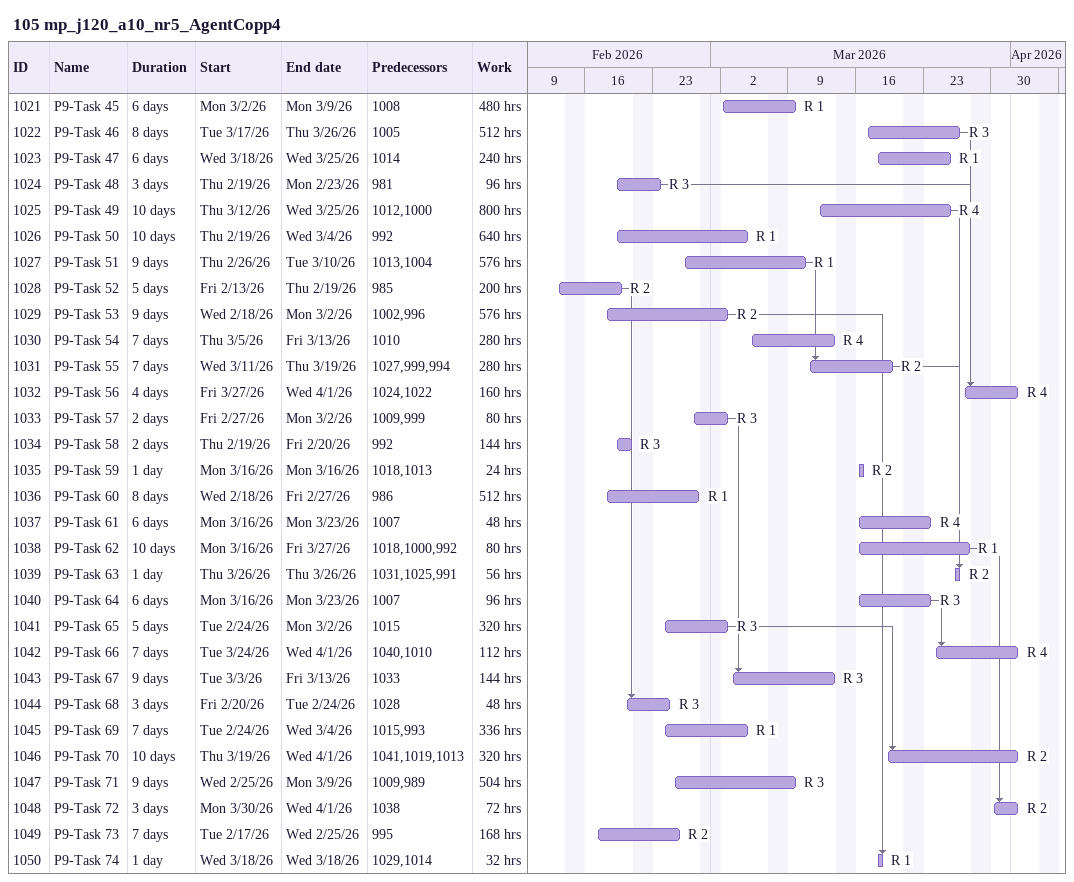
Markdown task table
105 mp_j120_a10_nr5_AgentCopp4

| ID | Task | Duration | Start | Finish | Predecessors | Resources | Work (h) |
|---|---|---|---|---|---|---|---|
| 1021 | P9-Task 45 | 6d | 2026-03-02 | 2026-03-09 | 1008 | R 1 | 480 |
| 1022 | P9-Task 46 | 8d | 2026-03-17 | 2026-03-26 | 1005 | R 3 | 512 |
| 1023 | P9-Task 47 | 6d | 2026-03-18 | 2026-03-25 | 1014 | R 1 | 240 |
| 1024 | P9-Task 48 | 3d | 2026-02-19 | 2026-02-23 | 981 | R 3 | 96 |
| 1025 | P9-Task 49 | 10d | 2026-03-12 | 2026-03-25 | 1012, 1000 | R 4 | 800 |
| 1026 | P9-Task 50 | 10d | 2026-02-19 | 2026-03-04 | 992 | R 1 | 640 |
| 1027 | P9-Task 51 | 9d | 2026-02-26 | 2026-03-10 | 1013, 1004 | R 1 | 576 |
| 1028 | P9-Task 52 | 5d | 2026-02-13 | 2026-02-19 | 985 | R 2 | 200 |
| 1029 | P9-Task 53 | 9d | 2026-02-18 | 2026-03-02 | 1002, 996 | R 2 | 576 |
| 1030 | P9-Task 54 | 7d | 2026-03-05 | 2026-03-13 | 1010 | R 4 | 280 |
| 1031 | P9-Task 55 | 7d | 2026-03-11 | 2026-03-19 | 1027, 999, 994 | R 2 | 280 |
| 1032 | P9-Task 56 | 4d | 2026-03-27 | 2026-04-01 | 1024, 1022 | R 4 | 160 |
| 1033 | P9-Task 57 | 2d | 2026-02-27 | 2026-03-02 | 1009, 999 | R 3 | 80 |
| 1034 | P9-Task 58 | 2d | 2026-02-19 | 2026-02-20 | 992 | R 3 | 144 |
| 1035 | P9-Task 59 | 1d | 2026-03-16 | 2026-03-16 | 1018, 1013 | R 2 | 24 |
| 1036 | P9-Task 60 | 8d | 2026-02-18 | 2026-02-27 | 986 | R 1 | 512 |
| 1037 | P9-Task 61 | 6d | 2026-03-16 | 2026-03-23 | 1007 | R 4 | 48 |
| 1038 | P9-Task 62 | 10d | 2026-03-16 | 2026-03-27 | 1018, 1000, 992 | R 1 | 80 |
| 1039 | P9-Task 63 | 1d | 2026-03-26 | 2026-03-26 | 1031, 1025, 991 | R 2 | 56 |
| 1040 | P9-Task 64 | 6d | 2026-03-16 | 2026-03-23 | 1007 | R 3 | 96 |
| 1041 | P9-Task 65 | 5d | 2026-02-24 | 2026-03-02 | 1015 | R 3 | 320 |
| 1042 | P9-Task 66 | 7d | 2026-03-24 | 2026-04-01 | 1040, 1010 | R 4 | 112 |
| 1043 | P9-Task 67 | 9d | 2026-03-03 | 2026-03-13 | 1033 | R 3 | 144 |
| 1044 | P9-Task 68 | 3d | 2026-02-20 | 2026-02-24 | 1028 | R 3 | 48 |
| 1045 | P9-Task 69 | 7d | 2026-02-24 | 2026-03-04 | 1015, 993 | R 1 | 336 |
| 1046 | P9-Task 70 | 10d | 2026-03-19 | 2026-04-01 | 1041, 1019, 1013 | R 2 | 320 |
| 1047 | P9-Task 71 | 9d | 2026-02-25 | 2026-03-09 | 1009, 989 | R 3 | 504 |
| 1048 | P9-Task 72 | 3d | 2026-03-30 | 2026-04-01 | 1038 | R 2 | 72 |
| 1049 | P9-Task 73 | 7d | 2026-02-17 | 2026-02-25 | 995 | R 2 | 168 |
| 1050 | P9-Task 74 | 1d | 2026-03-18 | 2026-03-18 | 1029, 1014 | R 1 | 32 |
